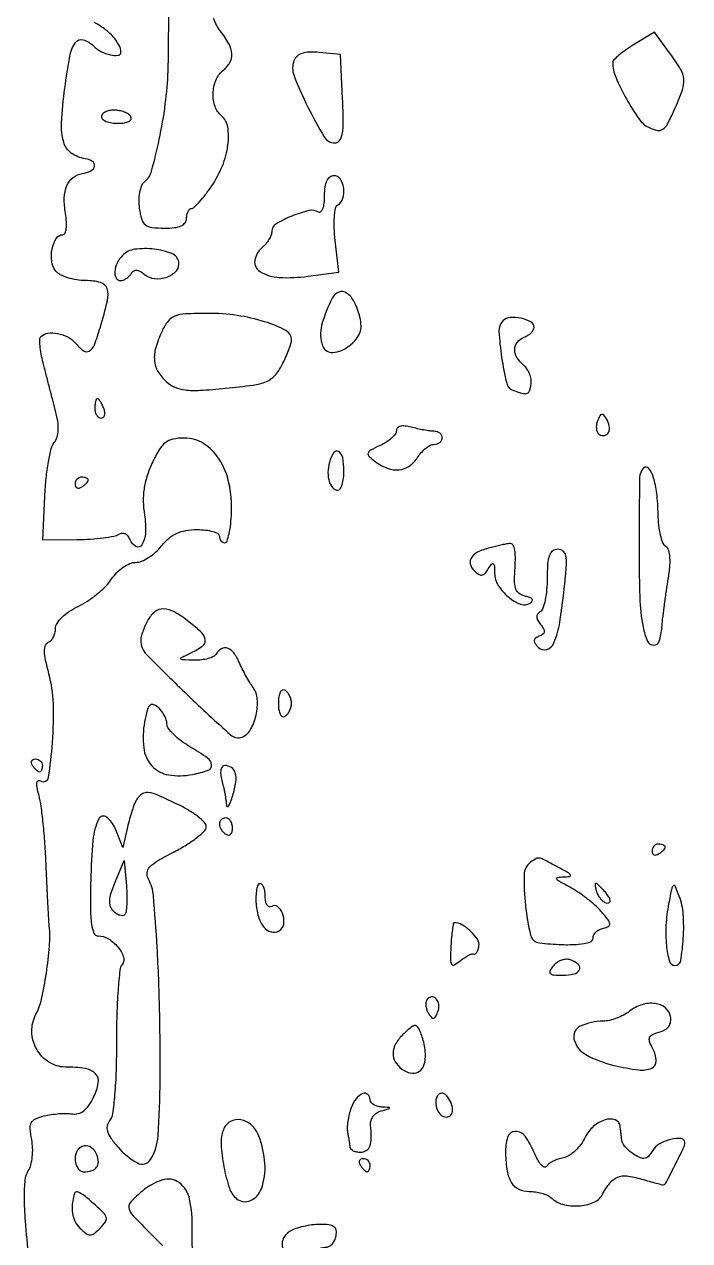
# Model space of a CAD drawing. Extents: x 0 to 5034, y 0 to 2560.
# Drawn here: x 4719.2 to 4820.7, y 677.5 to 863.1 of the extents above; entities that cross this region are included whole.
import ezdxf

# ---------------------------------------------------------------- set-up
doc = ezdxf.new("R2010")
doc.units = 0

msp = doc.modelspace()

# ---------------------------------------------------------------- linework, layer by layer
for points in [[(4851.453072, 834.630049, 0.000019), (4851.271447, 826.2125, 0.000021), (4851.05863, 816.312758, 0.000018), (4850.837748, 806, -0.000492)], [(4719.933825, 674.933751, -0.005805), (4719.423415, 680.484422, -0.018576), (4719.263877, 684.197632, -0.025812), (4719.380509, 686.741216, -0.115716), (4719.857327, 688.143153, 0.076849), (4720.240421, 689.037139, 0.03622), (4720.464682, 690.276277, 0.034801), (4720.51507, 691.635248, 0.041244), (4720.367723, 692.911387, -0.027963), (4720.130416, 694.577443, -0.142364), (4720.312041, 695.486232, -0.169149), (4720.932256, 696.070532, -0.043668), (4722.250254, 696.526674, -0.025259), (4723.335185, 696.741407, -0.019028), (4724.544275, 696.871081, -0.019359), (4725.692906, 696.905639, -0.04143), (4726.57566, 696.824689, 0.1146), (4727.465582, 696.872742, 0.096028), (4728.308789, 697.304908, 0.074182), (4729.09681, 698.137976, 0.038795), (4729.822723, 699.371322, 0.070294), (4730.530393, 701.549995, 0.236062), (4730.113882, 702.946117, 0.169285), (4728.575207, 703.750774, 0.035354), (4725.494111, 703.984687, -0.142079), (4722.999939, 704.721825, -0.123918), (4721.129997, 706.710715, -0.120657), (4720.393489, 709.394339, -0.130507), (4721.01552, 712.028999, 0.068569), (4721.866118, 714.327248, 0.01676), (4722.606652, 718.305631, 0.017848), (4723.08343, 722.439637, 0.043655), (4723.058569, 725.5, -0.009498), (4722.967347, 726.69196, -0.001387), (4722.83485, 729.115625, -0.001568), (4722.695144, 731.981882, -0.001344), (4722.565654, 735, 0.007848), (4722.393131, 738.083959, 0.007945), (4722.124411, 741.148346, 0.007784), (4721.806786, 743.806593, 0.031866), (4721.487048, 745.398625, -0.016444), (4721.187565, 746.683334, -0.0811), (4721.162156, 747.42402, -0.293555), (4721.384621, 747.68888, -0.216983), (4721.774431, 747.63941, 0.534099), (4722.914349, 748.158798, 0.021905), (4723.547921, 753.486944, 0.026757), (4723.673759, 759.464384, 0.057709), (4722.997173, 764.010497, -0.013671), (4722.493004, 766.109834, -0.047202), (4722.334006, 767.498269, -0.087185), (4722.469617, 768.370486, -0.234373), (4722.902857, 768.800952, 0.124009), (4723.322579, 769.069099, 0.068489), (4723.677714, 769.567853, 0.061562), (4723.918259, 770.208798, 0.059084), (4724, 770.898121, -0.145869), (4724.237189, 771.693843, -0.054261), (4724.985905, 772.605075, -0.046572), (4726.095288, 773.504943, -0.035879), (4727.451052, 774.275268, 0.03479), (4728.894266, 775.091132, 0.025425), (4730.377146, 776.183522, 0.025875), (4731.681851, 777.368848, 0.050424), (4732.566062, 778.46048, -0.04954), (4733.350127, 779.431969, -0.046415), (4734.326109, 780.254016, -0.049741), (4735.337899, 780.81709, -0.102464), (4736.22109, 781, 0.097402), (4737.125007, 781.177774, 0.043783), (4738.204942, 781.734375, 0.041123), (4739.279036, 782.543479, 0.044148), (4740.17866, 783.5, -0.048818), (4741.284921, 784.654472, -0.068896), (4742.481634, 785.424208, -0.066543), (4743.874692, 785.856843, -0.042083), (4745.57258, 786, -0.027608), (4746.885843, 785.927431, -0.043397), (4747.993195, 785.70625, -0.053699), (4748.770937, 785.385483, -0.274693), (4749, 785, 0.082401), (4749.063372, 784.618076, 0.092398), (4749.246123, 784.29375, 0.100636), (4749.518288, 784.076886, 0.118601), (4749.837865, 784, 0.322989), (4750.174829, 784.243024, 0.026276), (4750.480852, 785.354787, 0.027516), (4750.722816, 786.844189, 0.017058), (4750.850179, 788.612041, 0.061726), (4750.467389, 793.078764, 0.088955), (4748.976626, 796.744704, 0.110126), (4746.602437, 799.130124, 0.14514), (4743.668441, 799.974202, 0.047801), (4741.918521, 799.792132, 0.117279), (4740.751616, 799.253159, 0.094313), (4739.803167, 798.164204, 0.024218), (4738.720493, 796.084826, 0.030837), (4737.946439, 794.088945, 0.04097), (4737.509596, 792.192673, 0.041769), (4737.392719, 790.280099, 0.03404), (4737.578218, 788.236219, -0.051064), (4737.729577, 785.561307, -0.119746), (4737.17249, 783.651843, -0.409552), (4736.280644, 783.403921, -0.17632), (4735.388152, 784.430874, 0.077272), (4735.070518, 784.984805, 0.115328), (4734.633436, 785.328441, 0.132945), (4734.136674, 785.414887, 0.121656), (4733.645215, 785.244256, -0.098401), (4732.90896, 784.950082, -0.014206), (4731.302758, 784.698214, -0.015648), (4729.361987, 784.511638, -0.01281), (4727.279068, 784.430515), (4722.058137, 784.36103), (4722.374773, 791.142137, -0.014293), (4722.577955, 793.837341, -0.017744), (4722.927109, 796.327368, -0.016211), (4723.356369, 798.369182, -0.113759), (4723.810429, 799.271581, 0.100514), (4724.255904, 800.102018, 0.065443), (4724.431282, 801.179757, 0.048878), (4724.338781, 802.556979, 0.022747), (4723.964725, 804.309959, -0.000227), (4723.53081, 805.972748, -0.00014), (4723.022173, 807.927753, -0.000141), (4722.520765, 809.859422, -0.000253), (4722.110759, 811.444092, -0.017736), (4721.810688, 812.8038, -0.024654), (4721.646031, 814.039781, -0.02278), (4721.608395, 815.040569, -0.196843), (4721.777426, 815.444092, -0.163523), (4722.820216, 815.962328, -0.079135), (4724.327345, 815.930827, -0.073873), (4725.864485, 815.410635, -0.101415), (4727, 814.5, 0.056869), (4728.260626, 813.291099, 0.310118), (4729.155447, 813.246846, 0.165265), (4729.930991, 814.184194, 0.018139), (4730.841712, 816.86602, 0.015119), (4731.927601, 820.933868, 0.133846), (4731.862308, 822.773153, 0.25834), (4730.887611, 823.706215, 0.064578), (4728.622445, 824, -0.038764), (4727.241047, 824.107258, -0.037985), (4725.883059, 824.426529, -0.040573), (4724.738931, 824.894083, -0.102614), (4724.039826, 825.452012, -0.14361), (4723.42145, 826.884733, -0.078463), (4723.487854, 828.813309, -0.088348), (4724.111891, 830.435384, -0.262624), (4725.112701, 831, 0.30159), (4725.45539, 831.227385, 0.068411), (4725.645822, 831.936017, 0.048179), (4725.676768, 832.979902, 0.026488), (4725.52412, 834.25, -0.048982), (4725.346244, 836.627114, -0.094545), (4725.745758, 838.485765, -0.125614), (4726.691293, 839.729102, -0.132002), (4728.100106, 840.338429, 0.078323), (4729.414907, 840.748107, 0.235618), (4729.967345, 841.475377, 0.309912), (4729.654654, 842.18658, 0.102808), (4728.527395, 842.598858, -0.121036), (4726.417565, 843.45781, -0.167291), (4725.252751, 845.118186, -0.085179), (4724.9261, 848.067743, -0.016839), (4725.423577, 853.382774, -0.013895), (4726.173458, 858.188578, -0.103907), (4727.045202, 860.31145, -0.324277), (4728.219681, 860.736076, -0.126967), (4729.789877, 859.810123, 0.078319), (4730.941194, 858.972302, 0.061364), (4732.394176, 858.441612, 0.083785), (4733.573634, 858.370245, 0.389934), (4733.984687, 858.838484, 0.123087), (4733.677091, 859.958247, 0.054772), (4732.778652, 861.210202, 0.048657), (4731.463536, 862.415042, 0.042832), (4729.88509, 863.402044, -0.053029)], [(4741.235375, 864.392187, -0.000828), (4741.186288, 858.711205, -0.006102), (4741.125276, 856, -0.024209), (4740.702919, 850.930001, -0.019141), (4739.772908, 845.505612, -0.014326), (4738.613203, 840.698523, -0.154383), (4737.543703, 839.036271, 0.125895), (4737.111693, 838.440759, 0.047587), (4736.823344, 837.445589, 0.043235), (4736.702768, 836.249976, 0.039977), (4736.783906, 835.018981, 0.035713), (4737.154381, 833.339603, 0.154894), (4737.719922, 832.505579, 0.14034), (4738.697038, 832.105385, 0.027474), (4740.613499, 832, 0.027035), (4742.153306, 832.083318, 0.077366), (4743.185583, 832.360734, 0.129048), (4743.779339, 832.834667, 0.161502), (4744, 833.5, -0.047997), (4744.055282, 834.074558, -0.0676), (4744.220312, 834.561382, -0.087313), (4744.46355, 834.890806, -0.190113), (4744.75, 835.006833, 0.194055), (4745.1579, 835.175675, 0.015982), (4745.96892, 836.02381, 0.019547), (4746.89291, 837.138835, 0.013766), (4747.846322, 838.459286, 0.054327), (4749.462465, 841.494466, 0.061275), (4750.306014, 844.686748, 0.07243), (4750.282143, 847.442405, 0.18321), (4749.309763, 849.157883, -0.139665), (4748.344875, 850.56663, -0.087926), (4748.049534, 852.552986, -0.086408), (4748.455357, 854.553077, -0.127052), (4749.5, 856, 0.085237), (4750.58554, 857.268045, 0.150728), (4750.908374, 858.594476, 0.113922), (4750.452056, 860.138681, 0.037726), (4749.129827, 862.115141, -0.091248), (4748.130624, 864.020305, -0.037652)], [(4744.901791, 676.042205, -0.00847), (4744.853759, 677.726471, -0.009549), (4744.865943, 679.345318, 0.058259), (4744.462369, 683.829242, 0.182284), (4742.863887, 686.340986, 0.24209), (4740.370215, 686.76491, 0.097461), (4737.25, 685.056438, 0.023018), (4735.529327, 683.481213, 0.218489), (4735.192565, 682.567893, 0.166298), (4735.619821, 681.575487, 0.01232), (4737.685797, 679.405113), (4740.371593, 676.719316)]]:
    msp.add_lwpolyline(points, format="xyb")
for points in [[(4812.180882, 859.963807, 0.016129), (4810.962427, 859.167888, 0.022712), (4809.934384, 858.376086, 0.020051), (4809.164598, 857.670631, 0.199818), (4809, 857.275206, 0.101175), (4809.459341, 855.028402, 0.026723), (4811.084607, 851.721107, 0.025398), (4813.025378, 848.632242, 0.130254), (4814.56006, 847.339637, 0.05973), (4815.825974, 846.917854, 0.205133), (4816.656426, 847.088231, 0.121587), (4817.373105, 847.902396, 0.016078), (4818.375074, 849.98906, 0.01658), (4819.620893, 853.086988, 0.107468), (4819.846163, 854.744452, 0.117978), (4819.349414, 856.27465, 0.021719), (4817.680882, 858.754828), (4815.361764, 861.898216)], [(4760.381581, 857.552002, 0.186893), (4760.388762, 855.247836, 0.022144), (4762.498692, 850.483764, 0.020014), (4765.002005, 845.914779, 0.263226), (4766.619239, 845, 0.242186), (4767.328019, 845.364704, 0.11242), (4767.738841, 846.346075, 0.045852), (4767.891631, 848.230193, 0.008264), (4767.79569, 851.75), (4767.5, 858.5), (4764.243125, 858.813871, 0.03093), (4762.73498, 858.865524, 0.072184), (4761.624587, 858.672948, 0.101729), (4760.856584, 858.234645, 0.121347)], [(4731, 849, 0.230178), (4731.186221, 848.616918, 0.073461), (4731.751711, 848.29375, 0.055981), (4732.579009, 848.073066, 0.037227), (4733.559017, 848, 0.035659), (4734.520664, 848.068671, 0.083483), (4735.205217, 848.287316, 0.1651), (4735.521766, 848.615199, 0.253782), (4735.5, 849, 0.111412), (4735.123976, 849.383556, 0.050262), (4734.49335, 849.70625, 0.046318), (4733.729296, 849.925923, 0.046881), (4732.940983, 850, 0.049547), (4732.198222, 849.926216, 0.069539), (4731.570164, 849.70625, 0.089706), (4731.147465, 849.381787, 0.186414)], [(4765, 836.940983, -0.02757), (4764.937338, 835.805411, -0.057195), (4764.739993, 834.941246, -0.107015), (4764.450729, 834.471552, -0.353499), (4764.114869, 834.429007, 0.198958), (4762.644497, 834.667482, 0.038911), (4760.036849, 833.832802, 0.037885), (4757.625962, 832.628403, 0.263817), (4757, 831.52462, -0.091499), (4756.893005, 830.944835, -0.042808), (4756.559375, 830.255124, -0.0405), (4756.073934, 829.570904, -0.045044), (4755.5, 829, 0.184454), (4754.401018, 827.05025, 0.300291), (4755.172573, 825.389829, 0.126311), (4758.134748, 824.470059, 0.046531), (4762.54043, 824.660596), (4767.24245, 825.305079), (4766.671639, 830.124681, -0.019469), (4766.522196, 832.01355, -0.027498), (4766.547445, 833.700919, -0.026514), (4766.712067, 835.03297, -0.213468), (4767.050414, 835.531158, 0.183598), (4767.830739, 836.548998, 0.103737), (4767.963242, 838.119241, 0.116272), (4767.458157, 839.485703, 0.251414), (4766.5, 840, 0.153521), (4765.848271, 839.795061, 0.127069), (4765.372588, 839.240164, 0.08173), (4765.088012, 838.296194, 0.032438)], [(4734.245717, 827.845717, 0.08024), (4733.401446, 826.676177, 0.096814), (4733.03794, 825.373383, 0.150165), (4733.254807, 824.399129, 0.269683), (4733.940983, 824, 0.09317), (4734.348701, 824.076639, 0.052969), (4734.795915, 824.308014, 0.050372), (4735.212324, 824.647472, 0.058221), (4735.530011, 825.048558, -0.104547), (4735.904624, 825.441196, -0.161792), (4736.351122, 825.569465, -0.119146), (4736.889257, 825.41575, -0.044358), (4737.54104, 824.96594, 0.149552), (4739.125058, 824.304019, 0.110587), (4741.021345, 824.535296, 0.129172), (4742.437818, 825.501373, 0.229519), (4742.798554, 826.835438, 0.256755), (4741.746497, 828.110689, 0.065287), (4739.052816, 828.792667, 0.062807), (4736.113322, 828.769529, 0.164479)], [(4766.208071, 821.314567, 0.053374), (4764.600484, 817.139905, 0.151308), (4764.722046, 814.056452, 0.341343), (4766.313081, 813.029516, 0.15021), (4768.784546, 814.024978, 0.042135), (4769.84986, 815.048333, 0.090252), (4770.435129, 816.021954, 0.097261), (4770.615594, 817.090437, 0.054883), (4770.436433, 818.397248, 0.051881), (4769.585188, 820.732329, 0.129113), (4768.409253, 822.100311, 0.25131), (4767.217343, 822.233786, 0.180851)], [(4740.25, 816.292833, 0.037119), (4739.292905, 813.754497, 0.093082), (4739.094687, 811.793493, 0.114143), (4739.627601, 810.142322, 0.074069), (4740.905896, 808.585163, 0.080037), (4742.227925, 807.726867, 0.076051), (4743.776082, 807.307906, 0.043484), (4746.029666, 807.250276, 0.009219), (4749.949242, 807.563657, 0.009399), (4754.159134, 808.058547, 0.06332), (4756.185013, 808.602435, 0.114191), (4757.456471, 809.502778, 0.06258), (4758.543346, 811.083822, 0.014438), (4759.100964, 812.242982, 0.01588), (4759.572108, 813.396555, 0.015443), (4759.911325, 814.402941, 0.073688), (4760, 815.001367, 0.283166), (4759.141005, 816.396519, 0.040763), (4755.900258, 817.711809, 0.039645), (4751.69529, 818.673413, 0.036746), (4747.282119, 818.992198, 0.011489), (4743.847881, 818.908637, 0.079973), (4742.208926, 818.564595, 0.136201), (4741.167796, 817.793864, 0.05707)], [(4792.248327, 817.848327, 0.213874), (4791.645146, 816.265075, 0.022992), (4792.059989, 812.266374, 0.021863), (4792.830519, 808.325138, 0.258609), (4793.84798, 807.21734, 0.015365), (4795.324175, 806.77518, 0.153693), (4795.960193, 806.803632, 0.233488), (4796.327032, 807.187793, 0.039483), (4796.559775, 808.206312, 0.07841), (4796.551814, 808.945351, 0.053787), (4796.323894, 809.753946, 0.053183), (4795.924087, 810.506259, 0.07095), (4795.405104, 811.078757, -0.084681), (4794.390036, 812.261836, -0.14151), (4794.056608, 813.520286, -0.168041), (4794.461997, 814.613428, -0.129794), (4795.5, 815.361626, 0.049458), (4796.07377, 815.649656, 0.054578), (4796.559375, 816.036856, 0.061803), (4796.891068, 816.459702, 0.136266), (4797, 816.851984, 0.270291), (4796.507727, 817.69609, 0.077197), (4795.032588, 818.252644, 0.071977), (4793.352074, 818.358625, 0.178013)], [(4730, 804.5, 0.062722), (4730.07223, 803.926468, 0.08088), (4730.284531, 803.440625, 0.098158), (4730.599211, 803.115494, 0.152681), (4730.968615, 803, 0.184534), (4731.289193, 803.122486, 0.147206), (4731.483616, 803.440625, 0.100118), (4731.511135, 803.925634, 0.055937), (4731.361626, 804.5, 0.02136), (4731.112506, 805.074558, 0.030395), (4730.839659, 805.559375, 0.030693), (4730.579329, 805.912889, 0.222225), (4730.393011, 806, 0.289661), (4730.241071, 805.903916, 0.046727), (4730.115447, 805.559375, 0.039339), (4730.028469, 805.074824, 0.024748)], [(4806.682837, 802.615871, 0.058511), (4806.521214, 801.981629, 0.067768), (4806.522896, 801.358823, 0.078711), (4806.680128, 800.841624, 0.142196), (4806.974576, 800.515713, 0.191013), (4807.771326, 800.37394, 0.23802), (4808.353794, 800.834197, 0.152732), (4808.482104, 801.803525, 0.095806), (4808.07318, 802.881592, 0.03936), (4807.644526, 803.466726, 0.268353), (4807.319611, 803.580022, 0.227867), (4807.0198, 803.35823, 0.029854)], [(4776, 801.095193, -0.160549), (4775.830138, 800.579824, -0.048413), (4775.270763, 799.959168, -0.042986), (4774.46761, 799.34274, -0.035307), (4773.51749, 798.826015, 0.013792), (4772.042887, 798.104387, 0.200283), (4771.679592, 797.666685, 0.285573), (4771.804684, 797.194372, 0.026524), (4772.76749, 796.379257, 0.072105), (4774.620067, 795.353863, 0.114824), (4776.407004, 795.11494, 0.127897), (4777.981194, 795.689814, 0.102354), (4779.232073, 797, -0.041443), (4779.803095, 797.765207, -0.043473), (4780.484158, 798.4125, -0.047568), (4781.168942, 798.859221, -0.121331), (4781.740547, 799, 0.077892), (4782.221677, 799.07541, 0.090277), (4782.630036, 799.29375, 0.10078), (4782.903033, 799.618624, 0.125138), (4783, 800, 0.12374), (4782.903876, 800.382463, 0.09957), (4782.632812, 800.710261, 0.089659), (4782.22751, 800.933011, 0.078351), (4781.75, 801.013655, -0.030524), (4781.11775, 801.059225, -0.010353), (4780.20625, 801.200423, -0.010252), (4779.203105, 801.398443, -0.011611), (4778.25, 801.630286, 0.038198), (4777.323363, 801.804155, 0.08586), (4776.611802, 801.759851, 0.141043), (4776.169966, 801.510545, 0.196689)], [(4765.779388, 796.25, 0.058665), (4765.567267, 794.706463, 0.079433), (4765.762239, 793.31446, 0.107295), (4766.302959, 792.351099, 0.214596), (4767.083333, 792, 0.267983), (4767.436284, 792.203806, 0.056792), (4767.730729, 792.88125, 0.045237), (4767.93342, 793.850586, 0.028938), (4768, 795, 0.046174), (4767.814778, 797.001436, 0.221923), (4767.16563, 797.908169, 0.402306), (4766.4037, 797.71176, 0.07508)], [(4813.718672, 795.385338, 0.194981), (4813.105439, 793.93599, 0.002901), (4813.017636, 784.531069, 0.007335), (4813.116006, 775.697583, 0.042924), (4813.632812, 771.085938, 0.053635), (4814.296522, 768.974521, 0.295226), (4815.244622, 768.346663, 0.330566), (4816.106567, 768.972137, 0.058752), (4816.501048, 771.055016, -0.011486), (4816.61737, 772.305178, -0.003756), (4816.84498, 774.142367, -0.00374), (4817.128384, 776.179162, -0.004215), (4817.431815, 778.131767, 0.01708), (4817.698833, 780.199291, 0.039392), (4817.723166, 781.765199, 0.054864), (4817.530525, 782.86875, 0.185789), (4817.095814, 783.440784, -0.165431), (4816.666742, 783.961371, -0.031594), (4816.301249, 785.150193, -0.030613), (4816.03694, 786.654774, -0.023984), (4815.929715, 788.309017, 0.02388), (4815.721492, 791.531805, 0.04768), (4815.195546, 794.029281, 0.09615), (4814.484777, 795.347335, 0.443555)], [(4727, 792.940983, 0.108972), (4727.078288, 792.586039, 0.182303), (4727.29375, 792.3746, 0.161196), (4727.6179, 792.343488, 0.082592), (4728, 792.5, 0.029505), (4728.382774, 792.768994, 0.035638), (4728.70625, 793.066025, 0.038439), (4728.934461, 793.34829, 0.151918), (4729, 793.559017, 0.210953), (4728.92554, 793.727648, 0.081139), (4728.70625, 793.870461, 0.061769), (4728.382849, 793.967655, 0.042167), (4728, 794, 0.105053), (4727.618444, 793.918938, 0.099167), (4727.29375, 793.688914, 0.09642), (4727.076123, 793.345238, 0.093332)], [(4790.5, 783.286934, 0.044183), (4788.580653, 782.64159, 0.128823), (4787.492788, 781.781671, 0.218157), (4787.276166, 780.794805, 0.143956), (4787.841641, 779.758359, 0.044506), (4788.515362, 779.194975, 0.182338), (4789.023161, 779.067055, 0.181316), (4789.49075, 779.306149, 0.043931), (4790.026328, 780.008359, -0.022546), (4790.531052, 780.732266, -0.407793), (4790.785265, 780.768723, -0.225221), (4790.950133, 780.463878, -0.011436), (4790.984687, 779.306704, 0.141389), (4791.523666, 777.486591, 0.076556), (4793.078912, 775.719166, 0.083272), (4794.949357, 774.622752, 0.235785), (4796.412968, 774.768242, 0.111309), (4796.718934, 775.073291, 0.302441), (4796.712462, 775.364847, 0.155963), (4796.375415, 775.622018, 0.036745), (4795.683665, 775.812638, -0.095453), (4794.878396, 776.139665, -0.124808), (4794.340851, 776.720894, -0.09817), (4794.065528, 777.603655, -0.042827), (4794.039627, 778.836099, 0.010063), (4794.152891, 781.381759, 0.044907), (4794.055274, 782.871895, 0.104257), (4793.757812, 783.655196, 0.296659), (4793.25, 783.883999, 0.012358), (4792.836923, 783.809613, 0.002729), (4792.132812, 783.66076, 0.002836), (4791.320704, 783.47961, 0.002727)], [(4799, 778.559017, -0.021935), (4798.923281, 776.811051, -0.028877), (4798.691986, 775.23221, -0.029043), (4798.358754, 773.985928, -0.176263), (4797.951442, 773.469989, 0.098682), (4797.552416, 773.098034, 0.162673), (4797.416925, 772.661958, 0.122992), (4797.559036, 772.140423, 0.045517), (4797.993179, 771.508218, -0.041227), (4798.448542, 770.857133, -0.161437), (4798.5484, 770.383513, -0.207513), (4798.337982, 770.017315, -0.072514), (4797.791738, 769.722246, 0.063961), (4797.23153, 769.431846, 0.221854), (4797.031046, 769.088232, 0.174537), (4797.144487, 768.651371, 0.038476), (4797.637132, 768.037868, 0.290115), (4798.931581, 767.703773, 0.219177), (4800.038894, 768.722328, 0.060642), (4800.931446, 771.89228, 0.012019), (4801.693032, 777.75, 0.009781), (4801.939215, 780.615882, 0.066859), (4801.843967, 782.027115, 0.177302), (4801.41373, 782.725917, 0.168563), (4800.62383, 783, 0.160861), (4799.847476, 782.743595, 0.146605), (4799.341412, 782.06628, 0.071612), (4799.071971, 780.786879, 0.016148)], [(4738.035184, 772.065741, 0.019464), (4737.638947, 771.250622, 0.019034), (4737.304085, 770.401127, 0.019323), (4737.067912, 769.634336, 0.065127), (4737, 769.115163, 0.196786), (4737.893503, 766.932837, 0.007778), (4744.163783, 760.754319, 0.006481), (4750.692673, 754.678008, 0.282946), (4752.461515, 754.346858, 0.17599), (4753.75739, 755.471608, 0.072228), (4754.597005, 757.67973, 0.07055), (4754.787508, 760.108228, 0.141403), (4754.144867, 761.904777, -0.020086), (4753.634787, 762.676062, -0.009943), (4753.047154, 763.692341, -0.009851), (4752.478628, 764.772054, -0.014215), (4752.022363, 765.75, 0.056083), (4751.196569, 767.191759, 0.150517), (4750.258238, 767.890098, 0.219744), (4749.328692, 767.804712, 0.12388), (4748.5, 767, -0.142401), (4748.078683, 766.619665, -0.044226), (4747.273037, 766.313631, -0.040172), (4746.266376, 766.115505, -0.034808), (4745.190983, 766.06768, -0.002922), (4743.339549, 766.125074, -0.300758), (4743.140788, 766.267313, -0.385594), (4743.218848, 766.468152, -0.003668), (4744.75, 767.220495, 0.045934), (4746.432619, 768.231799, 0.260514), (4746.850979, 769.148564, 0.184365), (4746.338212, 770.2204, 0.02336), (4744.365141, 771.92742, 0.036435), (4742.135085, 773.432479, 0.125399), (4740.466689, 773.896638, 0.181745), (4739.146383, 773.432985, 0.095821)], [(4758, 759.5, 0.034543), (4758.068338, 758.511996, 0.081563), (4758.286475, 757.809017, 0.162984), (4758.614279, 757.482113, 0.259199), (4759, 757.5, 0.085235), (4759.382774, 757.838188, 0.053414), (4759.70625, 758.342439, 0.051777), (4759.925853, 758.925537, 0.064269), (4760, 759.5, 0.064269), (4759.925853, 760.074463, 0.051777), (4759.70625, 760.657561, 0.053414), (4759.382774, 761.161812, 0.085235), (4759, 761.5, 0.259199), (4758.614279, 761.517887, 0.162984), (4758.286475, 761.190983, 0.081563), (4758.068338, 760.488004, 0.034543)], [(4737.596045, 756.660272, 0.074827), (4737.453393, 752.707067, 0.157847), (4738.709008, 749.94317, 0.169719), (4741.26525, 748.563126, 0.089285), (4744.918138, 748.633628, 0.034713), (4747.294616, 749.28314, 0.346173), (4747.813669, 750.096364, 0.219944), (4747.202163, 751.136615, 0.018333), (4744.5, 752.867499, -0.027725), (4743.160142, 753.761661, -0.034536), (4742.028125, 754.740504, -0.036971), (4741.225146, 755.665537, -0.161629), (4741, 756.34383, 0.079845), (4740.899708, 756.96787, 0.044254), (4740.593501, 757.677911, 0.04272), (4740.1457, 758.359922, 0.052972), (4739.616174, 758.903584, 0.096221), (4738.893591, 759.299152, 0.2948), (4738.379231, 759.159929, 0.121721), (4737.984261, 758.420943, 0.015789)], [(4722, 750, -0.042167), (4721.967655, 749.617151, -0.061769), (4721.870461, 749.29375, -0.081139), (4721.727648, 749.07446, -0.210953), (4721.559017, 749, -0.151918), (4721.34829, 749.065539, -0.038439), (4721.066025, 749.29375, -0.035638), (4720.768994, 749.617226, -0.029505), (4720.5, 750, -0.082592), (4720.343488, 750.3821, -0.161196), (4720.3746, 750.70625, -0.182303), (4720.586039, 750.921712, -0.108972), (4720.940983, 751, -0.093332), (4721.345238, 750.923877, -0.09642), (4721.688914, 750.70625, -0.099167), (4721.918938, 750.381556, -0.105053)], [(4749.369714, 747.75, -0.010681), (4749.607899, 746.778692, -0.008477), (4749.824826, 745.720313, -0.008585), (4749.992525, 744.731744, -0.021144), (4750.072298, 744, 0.223166), (4750.203498, 743.762917, 0.421413), (4750.398652, 743.796706, 0.062735), (4750.699777, 744.380245, 0.015128), (4751.043415, 745.414319, 0.033816), (4751.506477, 747.45654, 0.104175), (4751.43292, 748.863547, 0.180345), (4750.851399, 749.683841, 0.150433), (4749.824352, 750, 0.226154), (4749.457356, 749.825058, 0.121029), (4749.238585, 749.360675, 0.076245), (4749.204568, 748.640226, 0.039226)], [(4736.39944, 744.83729, 0.045713), (4736.07694, 744.189969, 0.012305), (4735.687039, 743.109235, 0.012356), (4735.303141, 741.854527, 0.012503), (4734.983333, 740.58729), (4734.28582, 737.5), (4733.10575, 740.412839, 0.137975), (4731.772579, 742.133673, 0.473206), (4730.587729, 741.835509, 0.088082), (4729.719315, 738.630354, 0.016204), (4729.372071, 732.488208, 0.006841), (4729.32775, 728.222072, 0.032575), (4729.494407, 725.790085, 0.066123), (4729.864157, 724.430846, 0.301995), (4730.512434, 724, -0.136983), (4732.063545, 723.56692, -0.082102), (4733.52644, 722.313632, -0.093512), (4734.371119, 720.810951, -0.253003), (4734.170825, 719.644054, 0.141705), (4733.815931, 718.765885, 0.007341), (4733.545382, 715.693906, 0.011164), (4733.356646, 711.984472, 0.007837), (4733.302974, 707.803284, -0.008578), (4733.240546, 703.443198, -0.013963), (4733.020824, 699.748277, -0.011366), (4732.697178, 696.819299, -0.140819), (4732.252465, 695.803284, 0.124528), (4731.884377, 695.030654, 0.126646), (4731.931261, 694.181177, 0.077635), (4732.448244, 693.143054, 0.023386), (4733.537833, 691.75, 0.089938), (4736.509142, 689.34292, 0.397746), (4738.49122, 689.86096, 0.124054), (4739.652988, 693.473071, 0.0144), (4739.957355, 702.034281, 0.006826), (4739.883779, 712.678604, 0.009453), (4739.507138, 722.216527, 0.006498), (4738.940587, 730.141392, 0.106864), (4738.167259, 732.665609, -0.153931), (4737.967796, 733.626178, -0.165634), (4738.365151, 734.49486, -0.071935), (4739.571574, 735.450415, -0.012618), (4742.118063, 736.844946, 0.019569), (4743.987923, 737.902976, 0.027229), (4745.565931, 739.002345, 0.026277), (4746.725499, 740.010128, 0.203432), (4747, 740.656882, 0.194779), (4746.746743, 741.28233, 0.032769), (4745.769825, 742.166849, 0.031667), (4744.415891, 743.107054, 0.023401), (4742.812171, 743.976661, 0.007853), (4739.618638, 745.458202, 0.071434), (4738.145497, 745.875494, 0.179935), (4737.204003, 745.662336, 0.110069)], [(4749, 741.059017, 0.089642), (4749.073302, 740.653442, 0.053229), (4749.29375, 740.2129, 0.051032), (4749.617485, 739.806203, 0.06081), (4750, 739.5, 0.139169), (4750.379648, 739.392057, 0.191142), (4750.70625, 739.521475, 0.138808), (4750.926733, 739.889346, 0.066118), (4751, 740.440983, 0.062283), (4750.925455, 741.037096, 0.080552), (4750.70625, 741.542039, 0.097988), (4750.381379, 741.879982, 0.153634), (4750, 742, 0.092995), (4749.618268, 741.928382, 0.096318), (4749.29375, 741.723586, 0.099231), (4749.076556, 741.418051, 0.105429)], [(4815, 736.940983, 0.108972), (4815.078288, 736.586039, 0.182303), (4815.29375, 736.3746, 0.161196), (4815.6179, 736.343488, 0.082592), (4816, 736.5, 0.029505), (4816.382774, 736.768994, 0.035638), (4816.70625, 737.066025, 0.038439), (4816.934461, 737.34829, 0.151918), (4817, 737.559017, 0.210953), (4816.92554, 737.727648, 0.081139), (4816.70625, 737.870461, 0.061769), (4816.382849, 737.967655, 0.042167), (4816, 738, 0.105053), (4815.618444, 737.918938, 0.099167), (4815.29375, 737.688914, 0.09642), (4815.076123, 737.345238, 0.093332)], [(4734.549679, 727.216346, -0.185875), (4734.241394, 727.079471, -0.089875), (4733.806665, 727.135855, -0.069715), (4733.313526, 727.372521, -0.049726), (4732.838968, 727.761032, -0.114774), (4732.390489, 728.481399, -0.097401), (4732.270387, 729.371558, -0.063523), (4732.493352, 730.550256, -0.021339), (4733.105635, 732.194365), (4734.5, 735.5), (4734.816346, 731.649679, -0.015106), (4734.894959, 730.132466, -0.020412), (4734.868505, 728.75913, -0.017895), (4734.761396, 727.645259, -0.164908)], [(4796.48183, 735.234687, 0.236034), (4795.48281, 733.325794, 0.031678), (4795.691863, 728.658683, 0.0308), (4796.470261, 724.115291, 0.318665), (4797.817388, 722.927666, 0.015262), (4801.201264, 722.673229, 0.033964), (4803.782907, 722.733584, 0.044695), (4805.525349, 723.051745, 0.337329), (4806.000598, 723.676676, -0.124489), (4806.120188, 724.150572, -0.080005), (4806.467152, 724.60268, -0.071822), (4806.9821, 724.965014, -0.06738), (4807.589707, 725.176676, 0.066638), (4808.360808, 725.444014, 0.320586), (4808.564709, 725.832328, 0.13339), (4808.304515, 726.444053, 0.012125), (4807.237462, 727.732647, 0.031566), (4806.285235, 728.697164, 0.017573), (4805.014743, 729.753367, 0.017472), (4803.648896, 730.735638, 0.026964), (4802.397755, 731.476486, -0.007329), (4800.864129, 732.305094, -0.132846), (4800.46946, 732.690993, -0.532743), (4800.58413, 732.93051, -0.034798), (4801.5, 733, 0.03274), (4802.43055, 733.066757, 0.531684), (4802.546411, 733.302755, 0.135929), (4802.163526, 733.681245, 0.007174), (4800.635693, 734.506161, 0.002247), (4798.371898, 735.673899, 0.074668), (4797.793581, 735.867267, 0.177201), (4797.326075, 735.783575, 0.024294)], [(4754.602437, 728.864797, 0.065345), (4755.041875, 726.692802, 0.1104), (4756.008424, 725.116458, 0.181819), (4757.212798, 724.547784, 0.220165), (4758.374423, 724.974423, 0.186461), (4758.85052, 726.050026, 0.104777), (4758.61861, 727.480072, 0.137268), (4757.88572, 728.459516, 0.311843), (4757.007063, 728.504365, -0.200778), (4756.626243, 728.443968, -0.182074), (4756.295825, 728.669632, -0.105025), (4756.072074, 729.195754, -0.048244), (4756, 729.940983, 0.037355), (4755.941007, 730.729504, 0.056137), (4755.762853, 731.395164, 0.073681), (4755.501939, 731.850055, 0.229648), (4755.192691, 732, 0.307255), (4754.894721, 731.797806, 0.048114), (4754.686289, 731.079034, 0.039598), (4754.577595, 730.066461, 0.02423)], [(4806.638374, 730.5, 0.054778), (4806.934012, 729.926337, 0.05745), (4807.343184, 729.440625, 0.064053), (4807.798443, 729.11007, 0.125677), (4808.229434, 729, 0.214681), (4808.515803, 729.128897, 0.22275), (4808.603286, 729.425778, 0.100348), (4808.42795, 729.903434, 0.035237), (4808, 730.5, 0.012711), (4807.49792, 731.074599, 0.017822), (4807.019109, 731.559375, 0.014236), (4806.604143, 731.928855, 0.176553), (4806.40894, 732, 0.407084), (4806.311504, 731.904913, 0.044074), (4806.333541, 731.559375, 0.034664), (4806.442315, 731.075405, 0.019009)], [(4817.531156, 728.907934, 0.033474), (4817.122878, 725.633791, 0.03996), (4817.193589, 722.52526, 0.043393), (4817.650246, 720.142451, 0.335477), (4818.5, 719.5, 0.365338), (4819.378631, 720.240882, 0.026796), (4819.772726, 723.6193, 0.033044), (4819.75978, 727.30127, 0.073328), (4819.159848, 730.035757, 0.009337), (4818.534783, 731.596006, 0.475903), (4818.25824, 731.676341, 0.19243), (4818.011429, 731.303647, 0.003434)], [(4784.316396, 722.428175, 0.008879), (4784.246352, 720.35228, 0.144659), (4784.431234, 719.687755, 0.400333), (4784.845343, 719.581781, 0.045448), (4785.720091, 720.182659, -0.025098), (4786.366952, 720.666834, -0.034142), (4786.997875, 721.031517, -0.036367), (4787.535884, 721.248365, -0.200099), (4787.841022, 721.222506, 0.282129), (4788.061943, 721.238093, 0.102456), (4788.284243, 721.478542, 0.064077), (4788.4755, 721.913795, 0.035092), (4788.6005, 722.483791, 0.186933), (4788.369931, 723.496445, 0.057395), (4787.33192, 724.708659, 0.056888), (4785.999244, 725.689225, 0.134525), (4784.815741, 725.995516, 0.36181), (4784.68375, 725.882405, 0.007223), (4784.538815, 724.94576, 0.013617), (4784.409517, 723.794504, 0.008281)], [(4799.950668, 719.440559, 0.044371), (4799.425425, 718.67943, 0.335831), (4799.479603, 718.273356, 0.183144), (4799.978267, 718.045928, 0.016407), (4801.377555, 718, 0.056175), (4803.092843, 718.193324, 0.221748), (4803.910111, 718.828788, 0.343757), (4803.759479, 719.617373, 0.088591), (4802.573113, 720.33357, 0.104173), (4801.938286, 720.435244, 0.06997), (4801.214179, 720.297112, 0.066075), (4800.514418, 719.95027, 0.071608)], [(4780.635081, 714.218566, 0.116479), (4780.500026, 713.813281, 0.057006), (4780.513244, 713.265846, 0.052041), (4780.660145, 712.670761, 0.051938), (4780.92682, 712.118408, 0.03936), (4781.355474, 711.533274, 0.268353), (4781.680389, 711.419978, 0.227867), (4781.9802, 711.64177, 0.029854), (4782.317163, 712.384129, 0.120613), (4782.459513, 713.504837, 0.158399), (4782.034166, 714.437418, 0.257132), (4781.31368, 714.680455, 0.212933)], [(4811.55887, 712.489994, -0.042885), (4810.664919, 711.918326, -0.030834), (4809.583154, 711.433188, -0.031347), (4808.487855, 711.097657, -0.056848), (4807.55887, 710.984687, 0.10601), (4804.044842, 710.203794, 0.358968), (4803.092252, 708.239883, 0.212161), (4804.910729, 705.876323, 0.066012), (4809.192801, 704.239788, 0.024831), (4812.932056, 703.54556, 0.135659), (4814.95056, 703.821272, 0.312956), (4815.633105, 704.912924, 0.111349), (4815.116532, 706.782257, -0.034659), (4814.629763, 707.86613, -0.183628), (4814.636406, 708.505304, -0.197197), (4815.063076, 708.951529, -0.040677), (4816.110865, 709.318741, 0.065498), (4816.967971, 709.667644, 0.106604), (4817.551158, 710.189341, 0.116356), (4817.836137, 710.869212, 0.088646), (4817.826758, 711.679124, 0.17715), (4817.030066, 713.011011, 0.138987), (4815.471967, 713.678707, 0.110149), (4813.483122, 713.497704, 0.086336)], [(4778.5, 710.222417, 0.045521), (4776.757268, 708.704402, 0.088061), (4775.73583, 707.170765, 0.123453), (4775.495837, 705.74031, 0.154534), (4776, 704.5, 0.079146), (4777.183116, 703.462099, 0.126361), (4778.456568, 703.053117, 0.167065), (4779.528887, 703.351861, 0.162335), (4780.206223, 704.25, 0.100739), (4780.429382, 706.047869, 0.050283), (4780.022129, 708.314322, 0.061119), (4779.285971, 710.053767, 0.444765)], [(4769.097813, 697.75, 0.028871), (4768.798678, 696.778505, 0.024214), (4768.592361, 695.720313, 0.024906), (4768.498943, 694.732979, 0.059502), (4768.553526, 694, -0.00395), (4768.671483, 693.37071, -0.003607), (4768.783251, 692.720312, -0.003607), (4768.874712, 692.137861, -0.01172), (4768.923489, 691.75, 0.179364), (4769.064382, 691.463189, 0.078959), (4769.41815, 691.220312, 0.063463), (4769.920381, 691.055387, 0.04767), (4770.5, 691, 0.132911), (4771.408276, 691.245781, 0.172359), (4771.960655, 691.900408, 0.092366), (4772.176072, 693.116537, 0.022292), (4772.066312, 695.16727, -0.104067), (4772.140086, 695.839302, -0.084449), (4772.478899, 696.48188, -0.081182), (4773.026402, 696.997137, -0.085002), (4773.701157, 697.301268, 0.002279), (4774.866052, 697.609187, 0.315976), (4774.953565, 697.713994, 0.416131), (4774.877762, 697.803074, 0.002722), (4773.75, 697.883999, -0.054605), (4773.080606, 698.002555, -0.070943), (4772.514063, 698.259675, -0.08736), (4772.132621, 698.609345, -0.165114), (4772, 699, 0.216085), (4771.635177, 699.804748, 0.289244), (4770.862927, 699.926541, 0.130585), (4769.854742, 699.133698, 0.072193)], [(4782, 698.559017, 0.09848), (4782.213704, 697.484534, 0.119858), (4782.817565, 696.658465, 0.164168), (4783.58897, 696.354327, 0.211971), (4784.291619, 696.624952, 0.218914), (4784.58367, 697.414306, 0.079214), (4784.298867, 698.605117, 0.079209), (4783.65787, 699.648401, 0.218838), (4782.893011, 700, 0.15858), (4782.552406, 699.889187, 0.097032), (4782.262322, 699.576711, 0.078855), (4782.066453, 699.110074, 0.060079)], [(4749.607879, 694.420532, 0.106645), (4749.261422, 692.187471, 0.032708), (4749.685744, 688.781907, 0.0314), (4750.528284, 685.511326, 0.141729), (4751.624789, 683.896434, 0.286269), (4753.747343, 683.607922, 0.204237), (4755.418037, 685.418134, 0.102842), (4755.945112, 689.228805, 0.074085), (4755.024751, 693.4349, 0.112639), (4753.907392, 695.112209, 0.145725), (4752.266357, 695.94456, 0.177877), (4750.672149, 695.667479, 0.171716)], [(4804.796952, 693.262229, -0.04822), (4804.147487, 692.186837, -0.043812), (4803.284962, 691.217667, -0.046537), (4802.350635, 690.48806, -0.095923), (4801.492386, 690.146547, 0.036435), (4800.685636, 689.931684, 0.035189), (4799.9088, 689.600054, 0.037292), (4799.268598, 689.208974, 0.096515), (4798.899274, 688.816831, -0.367191), (4798.565739, 688.712202, -0.11216), (4798.101774, 689.045694, -0.05661), (4797.55821, 689.82162, -0.026328), (4797.027954, 690.932514, 0.060451), (4795.625073, 693.420323, 0.24479), (4794.111921, 694.163333, 0.32445), (4792.972582, 693.295119, 0.080591), (4792.646784, 690.828711, 0.03273), (4792.908681, 688.078379, 0.099228), (4793.564579, 686.326183, 0.146698), (4794.668333, 685.351282, 0.108465), (4796.268615, 685, -0.034985), (4797.230866, 684.932588, -0.032954), (4798.194218, 684.731516, -0.034669), (4799.023099, 684.437412, -0.089187), (4799.55, 684.086011, 0.125428), (4801.360401, 683.057775, 0.080109), (4803.779609, 682.797686, 0.084152), (4806.039459, 683.304659, 0.170182), (4807.386699, 684.5, -0.038291), (4808.60361, 686.339378, -0.133258), (4809.732215, 687.188158, -0.129909), (4811.152433, 687.361559, -0.035621), (4813.377321, 686.891786, 0.001836), (4814.585673, 686.550031, 0.002768), (4815.641221, 686.261962, 0.001089), (4816.548764, 686.021791, 0.064221), (4816.717718, 686, 0.27954), (4817.054187, 686.204058, 0.002441), (4818.483727, 688.97978, 0.004456), (4819.818157, 691.66106, 0.113706), (4820, 692.45034, 0.38704), (4819.443672, 693.061375, 0.083705), (4817.887178, 692.946983, 0.065489), (4816.133421, 692.264396, 0.138701), (4815.103099, 691.25, -0.049305), (4814.515822, 690.420509, -0.159101), (4813.943875, 690.077172, -0.151707), (4813.261657, 690.129148, -0.043571), (4812.303409, 690.608986, -0.038784), (4811.604131, 691.117622, -0.038975), (4810.993033, 691.727381, -0.041877), (4810.548907, 692.343109, -0.108436), (4810.375, 692.858986, 0.001082), (4810.318055, 693.368594, 0.000699), (4810.25, 693.958577, 0.000702), (4810.181851, 694.535176, 0.001326), (4810.125, 695, 0.290753), (4809.361924, 695.924075, 0.158792), (4807.835144, 695.923583, 0.101347), (4806.042954, 694.903902, 0.101489)], [(4727, 690, 0.064853), (4727.099593, 689.235391, 0.082425), (4727.391667, 688.5875, 0.098894), (4727.824861, 688.154091, 0.148195), (4728.333333, 688, 0.071951), (4729.521979, 688.171939, 0.158715), (4730.269391, 688.685595, 0.170852), (4730.538545, 689.51036, 0.086065), (4730.32411, 690.597766, 0.142098), (4729.504144, 691.679262, 0.207321), (4728.355969, 691.94922, 0.20873), (4727.3796, 691.296226, 0.143413)], [(4770.5, 689, 0.029505), (4770.768994, 688.617226, 0.035638), (4771.066025, 688.29375, 0.038439), (4771.34829, 688.065539, 0.151918), (4771.559017, 688, 0.210953), (4771.727648, 688.07446, 0.081139), (4771.870461, 688.29375, 0.061769), (4771.967655, 688.617151, 0.042167), (4772, 689, 0.105053), (4771.918938, 689.381556, 0.099167), (4771.688914, 689.70625, 0.09642), (4771.345238, 689.923877, 0.093332), (4770.940983, 690, 0.108972), (4770.586039, 689.921712, 0.182303), (4770.3746, 689.70625, 0.161196), (4770.343488, 689.3821, 0.082592)], [(4726.923489, 684.75, 0.042003), (4726.56589, 683.096899, 0.069846), (4726.580663, 681.674105, 0.080539), (4726.971476, 680.456484, 0.078684), (4727.729158, 679.413699, 0.02855), (4728.66949, 678.575032, 0.168273), (4729.283513, 678.359344, 0.169847), (4729.896174, 678.570634, 0.029212), (4730.828682, 679.400111, 0.045743), (4731.610334, 680.339547, 0.208394), (4731.7427, 681.021741, 0.142036), (4731.345117, 681.747019, 0.018182), (4730.032815, 682.971539, 0.007613), (4728.565337, 684.205631, 0.041133), (4727.707345, 684.794857, 0.116784), (4727.201524, 684.944174, 0.344854)], [(4759.791533, 678.943144, 0.074854), (4759.179875, 678.451289, 0.077815), (4758.749692, 677.807117, 0.084625), (4758.561509, 677.112668, 0.116063), (4758.648522, 676.473553, 0.165736), (4759.420666, 675.547275, 0.099531), (4760.779752, 675.052699, 0.09571), (4762.272804, 675.112813, 0.139474), (4763.416667, 675.75, -0.063469), (4763.787902, 676.037304, -0.039129), (4764.28504, 676.279688, -0.038714), (4764.823222, 676.44501, -0.055218), (4765.319638, 676.5, 0.138305), (4765.785548, 676.631389, 0.0791), (4766.232924, 677.014063, 0.068667), (4766.594797, 677.580875, 0.060281), (4766.809629, 678.25, 0.092196), (4766.814978, 679.088172, 0.199647), (4766.472686, 679.620317, 0.125606), (4765.707491, 679.904135, 0.02902), (4764.323324, 679.969591, 0.029655), (4763.117136, 679.884944, 0.023351), (4761.827489, 679.655529, 0.023896), (4760.646004, 679.327876, 0.052428)]]:
    msp.add_lwpolyline(points, format="xyb", close=True)

doc.saveas('drawing.dxf')
